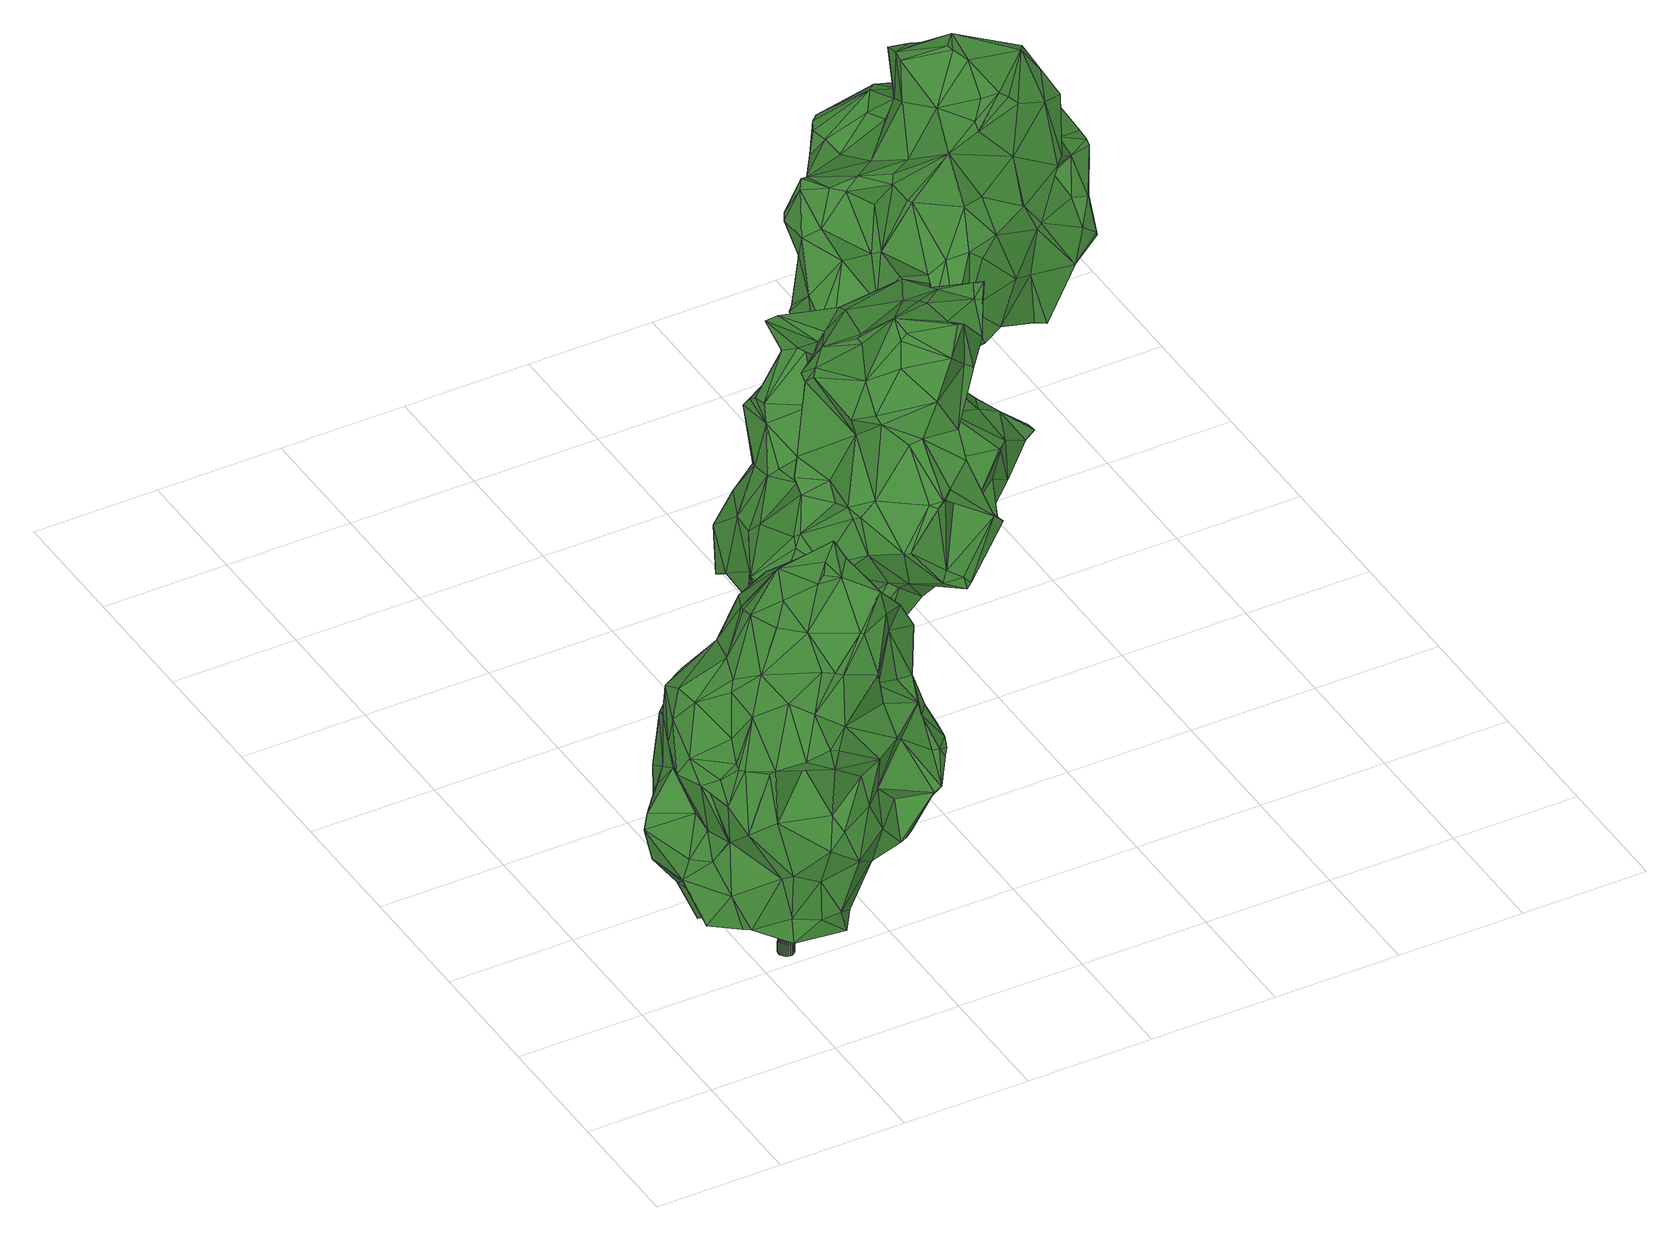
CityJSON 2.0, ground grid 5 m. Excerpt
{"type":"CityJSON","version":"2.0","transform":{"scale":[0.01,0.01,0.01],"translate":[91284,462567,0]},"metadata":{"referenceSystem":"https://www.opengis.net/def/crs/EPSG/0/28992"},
"CityObjects":{
"tree1":{"type":"SolitaryVegetationObject","attributes":{"gtid":28,"crown_width_m":10.67,"crown_median_z":9.25,"trunk_H_m":8.61,"trunk_DBH_m":0.61,"trunk_radius_m":0.305,"trunk_base_height_m":0.64,"original_gtid":"28"},"geometry":[{"type":"Solid","lod":"3","boundaries":[[[[0,1,2]],[[3,4,5]],[[6,7,8]],[[9,10,0]],[[11,10,9]],[[12,13,14]],[[15,16,17]],[[18,19,20]],[[21,22,23]],[[24,25,26]],[[27,28,29]],[[16,30,31]],[[32,33,34]],[[35,36,37]],[[14,13,38]],[[39,38,13]],[[40,41,42]],[[43,44,45]],[[46,47,48]],[[46,49,47]],[[50,51,52]],[[53,49,46]],[[54,55,56]],[[19,57,12]],[[58,59,60]],[[58,39,59]],[[61,62,63]],[[18,57,19]],[[59,57,18]],[[39,57,59]],[[64,65,66]],[[67,68,69]],[[70,71,72]],[[73,74,70]],[[1,75,24]],[[76,77,78]],[[79,80,44]],[[18,81,59]],[[82,81,18]],[[36,83,84]],[[85,86,87]],[[11,88,10]],[[48,89,90]],[[91,92,93]],[[94,91,93]],[[95,15,96]],[[97,96,22]],[[18,20,82]],[[98,82,20]],[[99,100,101]],[[33,102,34]],[[103,104,5]],[[105,10,88]],[[106,107,108]],[[6,109,100]],[[79,70,110]],[[111,29,28]],[[103,112,113]],[[103,113,98]],[[14,114,115]],[[81,116,59]],[[59,116,24]],[[25,24,117]],[[118,119,47]],[[95,120,121]],[[118,122,123]],[[60,124,58]],[[104,125,126]],[[3,104,126]],[[91,63,92]],[[91,127,63]],[[128,129,130]],[[131,132,37]],[[133,134,135]],[[135,134,31]],[[136,137,67]],[[138,67,137]],[[139,140,141]],[[50,142,143]],[[52,142,50]],[[68,111,144]],[[145,146,147]],[[145,147,136]],[[7,42,8]],[[79,110,148]],[[110,147,146]],[[19,125,20]],[[149,23,93]],[[150,86,151]],[[136,67,87]],[[152,117,144]],[[62,21,92]],[[62,92,63]],[[148,110,146]],[[148,146,127]],[[128,41,40]],[[78,153,154]],[[134,155,153]],[[93,78,94]],[[127,80,148]],[[156,155,133]],[[157,158,159]],[[79,148,80]],[[29,111,68]],[[160,161,162]],[[163,164,161]],[[126,90,3]],[[108,165,35]],[[137,136,147]],[[166,99,71]],[[167,168,4]],[[3,5,104]],[[151,88,55]],[[169,131,170]],[[131,74,171]],[[172,60,59]],[[173,174,175]],[[124,176,177]],[[178,177,176]],[[52,179,142]],[[144,180,68]],[[117,180,144]],[[178,181,177]],[[11,182,120]],[[78,17,153]],[[58,38,39]],[[58,181,38]],[[14,38,114]],[[58,177,181]],[[164,48,47]],[[183,184,185]],[[183,186,184]],[[15,185,16]],[[44,70,79]],[[44,187,70]],[[188,115,189]],[[188,189,190]],[[159,158,191]],[[78,154,76]],[[149,192,21]],[[73,70,72]],[[162,123,193]],[[77,76,194]],[[3,195,4]],[[196,70,74]],[[194,155,197]],[[194,153,155]],[[146,145,127]],[[194,198,153]],[[15,95,185]],[[81,2,1]],[[1,199,75]],[[172,124,200]],[[201,128,130]],[[202,128,201]],[[157,51,203]],[[158,157,203]],[[93,23,204]],[[90,89,195]],[[90,195,3]],[[78,77,94]],[[16,134,153]],[[205,201,206]],[[175,45,207]],[[175,207,208]],[[207,209,77]],[[92,192,149]],[[167,164,143]],[[143,164,163]],[[68,180,85]],[[15,22,96]],[[101,108,71]],[[210,211,122]],[[72,71,106]],[[35,165,83]],[[170,212,27]],[[122,211,213]],[[151,55,54]],[[117,24,75]],[[82,2,81]],[[82,214,2]],[[9,2,215]],[[15,23,22]],[[107,71,108]],[[114,38,178]],[[178,38,181]],[[117,216,180]],[[136,87,61]],[[12,217,126]],[[22,62,56]],[[22,21,62]],[[166,7,99]],[[133,218,156]],[[162,193,160]],[[92,149,93]],[[197,207,77]],[[190,37,36]],[[36,84,190]],[[116,1,24]],[[9,182,11]],[[31,134,16]],[[124,32,176]],[[36,35,83]],[[102,33,212]],[[94,77,209]],[[87,69,85]],[[67,69,87]],[[40,219,174]],[[166,71,70]],[[98,104,103]],[[220,221,222]],[[121,185,95]],[[117,75,216]],[[100,99,7]],[[218,223,156]],[[203,65,64]],[[203,50,65]],[[22,56,97]],[[165,101,139]],[[108,101,165]],[[180,224,222]],[[120,183,121]],[[184,225,191]],[[68,67,226]],[[68,226,29]],[[173,175,208]],[[227,228,103]],[[12,126,19]],[[98,20,125]],[[98,125,104]],[[229,230,231]],[[4,168,232]],[[109,205,206]],[[115,233,14]],[[210,233,234]],[[188,229,233]],[[188,233,115]],[[141,83,139]],[[74,169,196]],[[126,125,19]],[[133,155,134]],[[127,145,63]],[[231,141,140]],[[109,193,101]],[[160,193,109]],[[91,94,209]],[[207,91,209]],[[180,216,224]],[[27,29,170]],[[31,30,184]],[[161,164,119]],[[46,235,53]],[[89,167,4]],[[89,4,195]],[[164,167,48]],[[89,48,167]],[[40,129,128]],[[40,208,129]],[[0,2,9]],[[62,61,236]],[[5,4,237]],[[64,66,218]],[[45,175,238]],[[203,64,158]],[[179,159,239]],[[232,179,239]],[[197,77,194]],[[126,217,235]],[[240,241,242]],[[71,99,101]],[[106,71,107]],[[66,130,243]],[[129,243,130]],[[225,244,191]],[[66,201,130]],[[25,117,245]],[[246,97,55]],[[172,200,60]],[[126,235,90]],[[5,237,227]],[[227,103,5]],[[227,237,232]],[[103,247,112]],[[228,247,103]],[[238,175,248]],[[29,226,138]],[[67,138,226]],[[183,182,186]],[[208,207,129]],[[84,83,141]],[[186,182,249]],[[250,114,178]],[[250,178,176]],[[152,245,117]],[[56,55,97]],[[124,177,58]],[[27,212,28]],[[102,242,250]],[[245,32,124]],[[232,237,4]],[[66,65,201]],[[191,239,159]],[[239,191,232]],[[191,244,232]],[[154,198,76]],[[87,236,61]],[[86,236,87]],[[56,62,236]],[[236,54,56]],[[12,14,251]],[[212,252,253]],[[116,81,1]],[[21,23,149]],[[114,250,242]],[[114,242,115]],[[234,229,213]],[[231,213,229]],[[105,151,220]],[[102,250,34]],[[176,34,250]],[[213,140,193]],[[139,83,165]],[[32,34,176]],[[245,124,172]],[[245,152,254]],[[253,190,240]],[[21,192,92]],[[171,74,73]],[[68,85,69]],[[215,113,112]],[[135,158,64]],[[158,135,191]],[[133,135,218]],[[64,218,135]],[[156,197,155]],[[51,157,52]],[[191,135,184]],[[31,184,135]],[[61,63,145]],[[61,145,136]],[[137,147,196]],[[110,196,147]],[[159,52,157]],[[159,179,52]],[[110,70,196]],[[153,198,154]],[[198,194,76]],[[193,140,139]],[[252,212,170]],[[185,121,183]],[[182,215,249]],[[37,132,35]],[[252,170,131]],[[150,236,86]],[[150,54,236]],[[245,254,32]],[[101,100,109]],[[131,37,252]],[[32,254,33]],[[112,225,186]],[[184,186,225]],[[57,13,12]],[[39,13,57]],[[171,73,132]],[[131,169,74]],[[190,252,37]],[[169,255,256]],[[170,255,169]],[[29,255,170]],[[138,255,29]],[[256,255,138]],[[231,140,213]],[[238,43,45]],[[246,96,97]],[[96,246,95]],[[153,17,16]],[[254,257,33]],[[53,235,122]],[[210,122,235]],[[143,142,167]],[[203,51,50]],[[244,247,228]],[[70,187,166]],[[88,120,246]],[[95,246,120]],[[11,120,88]],[[0,199,1]],[[88,151,105]],[[258,240,242]],[[210,217,251]],[[93,17,78]],[[93,204,17]],[[225,247,244]],[[128,205,8]],[[166,174,219]],[[43,174,166]],[[248,174,43]],[[139,101,193]],[[138,137,256]],[[169,256,196]],[[137,196,256]],[[44,43,187]],[[187,43,166]],[[202,201,205]],[[202,205,128]],[[161,160,206]],[[216,75,199]],[[246,55,88]],[[248,43,238]],[[40,174,208]],[[173,208,174]],[[150,151,54]],[[175,174,248]],[[233,229,234]],[[100,7,6]],[[131,171,132]],[[166,219,7]],[[240,190,241]],[[258,102,253]],[[212,253,102]],[[252,190,253]],[[182,9,215]],[[44,259,91]],[[80,259,44]],[[66,243,218]],[[215,112,249]],[[120,182,183]],[[243,129,223]],[[243,223,218]],[[258,242,102]],[[156,223,197]],[[197,223,207]],[[129,207,223]],[[193,123,122]],[[193,122,213]],[[210,235,217]],[[186,249,112]],[[127,91,259]],[[127,259,80]],[[6,205,109]],[[124,60,200]],[[141,230,84]],[[141,231,230]],[[188,84,230]],[[188,190,84]],[[188,230,229]],[[228,227,232]],[[232,244,228]],[[118,53,122]],[[214,113,215]],[[2,214,215]],[[82,113,214]],[[98,113,82]],[[0,10,199]],[[105,224,199]],[[105,199,10]],[[199,224,216]],[[207,45,91]],[[44,91,45]],[[112,247,225]],[[46,48,235]],[[90,235,48]],[[47,119,164]],[[162,161,119]],[[162,119,123]],[[123,119,118]],[[144,257,152]],[[111,257,144]],[[53,118,49]],[[118,47,49]],[[8,41,128]],[[142,168,167]],[[142,179,168]],[[232,168,179]],[[151,86,220]],[[201,260,261]],[[65,260,201]],[[143,260,50]],[[143,261,260]],[[234,213,211]],[[210,234,211]],[[8,205,6]],[[33,257,212]],[[59,26,172]],[[59,24,26]],[[204,23,17]],[[17,23,15]],[[251,217,12]],[[210,251,233]],[[14,233,251]],[[65,50,260]],[[253,240,258]],[[242,189,115]],[[241,190,189]],[[241,189,242]],[[109,206,160]],[[212,257,28]],[[152,257,254]],[[28,257,111]],[[163,261,143]],[[161,206,163]],[[8,42,41]],[[35,132,108]],[[106,108,132]],[[106,132,72]],[[73,72,132]],[[219,42,7]],[[40,42,219]],[[184,30,185]],[[185,30,16]],[[172,26,245]],[[245,26,25]],[[206,261,163]],[[206,201,261]],[[180,221,85]],[[105,222,224]],[[105,220,222]],[[222,221,180]],[[220,86,221]],[[85,221,86]],[[262,263,264]],[[262,264,265]],[[265,264,266]],[[265,266,267]],[[264,263,268]],[[264,268,266]],[[266,268,269]],[[266,269,267]],[[268,263,270]],[[268,270,269]],[[269,270,271]],[[269,271,267]],[[270,263,272]],[[270,272,271]],[[271,272,273]],[[271,273,267]],[[272,263,274]],[[272,274,273]],[[273,274,275]],[[273,275,267]],[[274,263,276]],[[274,276,275]],[[275,276,277]],[[275,277,267]],[[276,263,278]],[[276,278,277]],[[277,278,279]],[[277,279,267]],[[278,263,280]],[[278,280,279]],[[279,280,281]],[[279,281,267]],[[280,263,282]],[[280,282,281]],[[281,282,283]],[[281,283,267]],[[282,263,284]],[[282,284,283]],[[283,284,285]],[[283,285,267]],[[284,263,286]],[[284,286,285]],[[285,286,287]],[[285,287,267]],[[286,263,288]],[[286,288,287]],[[287,288,289]],[[287,289,267]],[[288,263,290]],[[288,290,289]],[[289,290,291]],[[289,291,267]],[[290,263,292]],[[290,292,291]],[[291,292,293]],[[291,293,267]],[[292,263,294]],[[292,294,293]],[[293,294,295]],[[293,295,267]],[[294,263,296]],[[294,296,295]],[[295,296,297]],[[295,297,267]],[[296,263,298]],[[296,298,297]],[[297,298,299]],[[297,299,267]],[[298,263,300]],[[298,300,299]],[[299,300,301]],[[299,301,267]],[[300,263,302]],[[300,302,301]],[[301,302,303]],[[301,303,267]],[[302,263,304]],[[302,304,303]],[[303,304,305]],[[303,305,267]],[[304,263,306]],[[304,306,305]],[[305,306,307]],[[305,307,267]],[[306,263,308]],[[306,308,307]],[[307,308,309]],[[307,309,267]],[[308,263,310]],[[308,310,309]],[[309,310,311]],[[309,311,267]],[[310,263,262]],[[310,262,311]],[[311,262,265]],[[311,265,267]]]]}]},
"tree2":{"type":"SolitaryVegetationObject","attributes":{"gtid":29,"crown_width_m":11.21,"crown_median_z":11.05,"trunk_H_m":10.11,"trunk_DBH_m":0.721,"trunk_radius_m":0.361,"trunk_base_height_m":0.94,"original_gtid":"29"},"geometry":[{"type":"Solid","lod":"3","boundaries":[[[[312,313,314]],[[315,316,317]],[[318,319,320]],[[321,322,323]],[[321,323,324]],[[325,326,327]],[[328,329,330]],[[331,332,333]],[[334,335,336]],[[334,336,337]],[[338,339,340]],[[341,342,343]],[[344,345,346]],[[347,348,349]],[[350,346,351]],[[352,353,354]],[[355,356,357]],[[358,359,360]],[[330,361,328]],[[362,363,328]],[[362,364,363]],[[365,366,316]],[[355,367,368]],[[369,351,338]],[[343,342,370]],[[371,372,373]],[[374,375,364]],[[363,364,375]],[[376,377,378]],[[379,319,380]],[[381,382,383]],[[384,385,386]],[[387,386,385]],[[319,388,389]],[[390,391,358]],[[392,393,394]],[[392,394,395]],[[396,397,324]],[[335,398,399]],[[400,401,402]],[[403,354,404]],[[395,405,406]],[[395,406,407]],[[408,409,349]],[[410,404,354]],[[379,404,320]],[[411,320,410]],[[410,320,404]],[[412,413,366]],[[340,414,390]],[[406,415,416]],[[417,382,418]],[[394,405,395]],[[350,369,358]],[[350,351,369]],[[419,420,314]],[[421,422,400]],[[322,423,394]],[[424,372,371]],[[424,371,425]],[[401,426,427]],[[396,395,407]],[[337,336,357]],[[428,357,336]],[[390,414,391]],[[429,391,414]],[[430,431,427]],[[432,433,434]],[[435,436,329]],[[396,437,397]],[[438,324,397]],[[439,440,441]],[[407,416,442]],[[407,406,416]],[[443,370,444]],[[445,326,446]],[[447,373,372]],[[448,374,449]],[[450,451,335]],[[452,453,367]],[[454,455,456]],[[457,458,423]],[[457,423,322]],[[342,459,370]],[[341,460,342]],[[461,462,457]],[[461,457,463]],[[464,465,466]],[[467,468,469]],[[459,452,370]],[[470,471,472]],[[473,474,475]],[[476,429,437]],[[429,477,437]],[[476,437,396]],[[431,402,401]],[[478,479,419]],[[438,477,480]],[[348,480,477]],[[481,454,456]],[[322,394,323]],[[477,438,397]],[[477,397,437]],[[312,482,383]],[[438,480,324]],[[483,346,345]],[[484,324,485]],[[486,487,488]],[[386,489,490]],[[314,313,478]],[[491,355,441]],[[355,428,441]],[[492,493,350]],[[418,427,494]],[[495,496,497]],[[321,484,498]],[[321,498,495]],[[352,354,403]],[[499,331,481]],[[415,500,416]],[[319,501,380]],[[320,319,379]],[[417,502,382]],[[503,504,465]],[[417,362,502]],[[347,482,420]],[[468,505,506]],[[427,426,449]],[[507,361,330]],[[329,375,435]],[[402,344,493]],[[325,508,509]],[[510,343,511]],[[400,493,512]],[[402,493,400]],[[328,361,362]],[[362,507,502]],[[507,362,361]],[[377,316,366]],[[374,417,494]],[[364,417,374]],[[362,417,364]],[[435,375,513]],[[463,486,514]],[[509,515,461]],[[388,319,318]],[[433,389,388]],[[419,314,478]],[[359,500,516]],[[424,473,372]],[[372,473,517]],[[356,518,368]],[[411,410,353]],[[354,353,410]],[[519,464,466]],[[401,427,431]],[[484,321,324]],[[322,321,495]],[[327,326,445]],[[324,520,485]],[[363,375,328]],[[329,328,375]],[[337,521,513]],[[522,399,523]],[[404,524,403]],[[481,525,526]],[[386,490,469]],[[527,451,450]],[[314,482,312]],[[386,469,506]],[[386,505,384]],[[528,520,347]],[[519,445,529]],[[530,531,511]],[[320,411,318]],[[380,501,389]],[[342,460,459]],[[532,459,460]],[[388,318,411]],[[468,384,505]],[[533,467,534]],[[383,502,535]],[[510,372,536]],[[517,536,372]],[[459,532,452]],[[352,452,532]],[[360,537,492]],[[425,492,537]],[[461,486,509]],[[497,457,495]],[[457,497,463]],[[322,495,457]],[[346,493,344]],[[386,506,505]],[[528,420,419]],[[467,469,538]],[[492,350,360]],[[504,508,327]],[[539,536,517]],[[341,536,539]],[[425,489,492]],[[491,367,355]],[[407,442,396]],[[315,517,475]],[[479,528,419]],[[460,341,540]],[[359,537,360]],[[541,498,479]],[[513,521,435]],[[436,542,543]],[[384,468,467]],[[416,500,359]],[[544,366,413]],[[545,339,483]],[[546,315,547]],[[481,465,464]],[[389,501,319]],[[343,548,511]],[[530,511,548]],[[509,508,515]],[[387,385,493]],[[504,466,465]],[[313,479,478]],[[532,549,352]],[[353,352,549]],[[352,453,452]],[[550,551,448]],[[552,440,439]],[[552,439,553]],[[314,420,482]],[[528,347,420]],[[554,404,379]],[[462,481,331]],[[462,331,458]],[[458,457,462]],[[383,535,555]],[[450,335,334]],[[471,399,398]],[[471,398,472]],[[540,377,456]],[[476,391,429]],[[408,349,348]],[[417,418,494]],[[520,528,485]],[[482,347,381]],[[482,381,383]],[[381,347,349]],[[544,332,556]],[[331,556,332]],[[544,413,332]],[[413,557,332]],[[535,558,555]],[[476,396,442]],[[350,358,360]],[[396,392,395]],[[324,392,396]],[[510,511,559]],[[434,560,330]],[[561,560,434]],[[327,508,325]],[[416,359,358]],[[399,471,523]],[[406,546,415]],[[546,547,415]],[[556,378,377]],[[329,434,330]],[[557,423,458]],[[557,458,333]],[[335,428,336]],[[335,399,428]],[[519,466,445]],[[418,382,562]],[[543,563,436]],[[554,379,368]],[[356,368,379]],[[403,524,352]],[[491,444,367]],[[494,427,449]],[[529,564,565]],[[544,556,366]],[[542,563,543]],[[512,566,400]],[[436,435,542]],[[562,430,427]],[[562,427,418]],[[549,567,568]],[[512,550,566]],[[564,529,568]],[[565,519,529]],[[353,549,411]],[[569,445,446]],[[540,539,377]],[[540,341,539]],[[541,558,496]],[[327,466,504]],[[445,466,327]],[[433,561,434]],[[561,569,446]],[[512,385,384]],[[493,385,512]],[[408,348,477]],[[484,485,498]],[[394,413,405]],[[412,405,413]],[[409,408,429]],[[477,429,408]],[[456,376,499]],[[499,376,378]],[[400,426,401]],[[570,551,550]],[[425,474,424]],[[537,474,425]],[[359,474,537]],[[493,346,350]],[[495,541,496]],[[378,331,499]],[[405,412,406]],[[546,406,412]],[[409,414,430]],[[429,414,409]],[[380,356,379]],[[380,389,356]],[[323,394,393]],[[390,358,369]],[[545,431,339]],[[483,339,338]],[[416,391,442]],[[358,391,416]],[[442,391,476]],[[340,369,338]],[[390,369,340]],[[550,398,570]],[[371,469,490]],[[506,469,468]],[[409,430,562]],[[415,547,500]],[[464,525,481]],[[338,351,483]],[[346,483,351]],[[463,514,461]],[[571,522,572]],[[534,467,531]],[[456,499,481]],[[573,334,513]],[[317,316,377]],[[545,483,431]],[[486,463,487]],[[463,574,487]],[[435,521,542]],[[541,495,498]],[[373,531,538]],[[377,539,317]],[[373,447,531]],[[447,511,531]],[[375,374,573]],[[375,573,513]],[[550,472,398]],[[324,393,392]],[[323,393,324]],[[512,472,550]],[[448,573,374]],[[381,562,382]],[[456,377,376]],[[463,497,496]],[[449,426,448]],[[313,555,558]],[[541,313,558]],[[424,474,473]],[[433,563,337]],[[432,434,563]],[[432,563,433]],[[535,574,558]],[[535,507,574]],[[326,488,446]],[[325,488,326]],[[486,488,325]],[[329,563,434]],[[436,563,329]],[[573,448,551]],[[538,469,371]],[[538,371,373]],[[384,472,512]],[[470,472,384]],[[541,479,313]],[[498,528,479]],[[460,455,532]],[[454,532,455]],[[549,532,454]],[[540,456,455]],[[540,455,460]],[[510,559,372]],[[570,575,335]],[[398,335,575]],[[398,575,570]],[[500,547,475]],[[315,475,547]],[[333,332,557]],[[422,426,400]],[[443,552,548]],[[337,513,334]],[[366,556,377]],[[507,560,488]],[[330,560,507]],[[315,546,316]],[[365,316,546]],[[462,576,481]],[[510,536,341]],[[458,331,333]],[[341,343,510]],[[548,343,443]],[[370,443,343]],[[367,444,452]],[[370,452,444]],[[461,514,486]],[[498,485,528]],[[542,521,563]],[[337,563,521]],[[571,534,553]],[[553,439,571]],[[383,382,502]],[[491,440,444]],[[440,443,444]],[[411,568,388]],[[568,411,549]],[[388,529,569]],[[490,489,425]],[[425,371,490]],[[552,553,577]],[[440,552,443]],[[530,548,577]],[[552,577,548]],[[384,467,470]],[[578,381,579]],[[340,580,414]],[[431,345,402]],[[344,402,345]],[[454,567,549]],[[492,489,387]],[[492,387,493]],[[500,475,516]],[[431,430,580]],[[430,414,580]],[[355,357,428]],[[431,483,345]],[[555,581,383]],[[461,576,462]],[[550,448,421]],[[562,381,578]],[[562,578,409]],[[412,366,365]],[[412,365,546]],[[422,448,426]],[[518,355,368]],[[551,570,582]],[[551,582,573]],[[568,567,564]],[[539,315,317]],[[517,315,539]],[[335,451,570]],[[348,347,520]],[[580,340,339]],[[580,339,431]],[[573,582,334]],[[488,560,446]],[[561,446,560]],[[518,356,355]],[[475,517,473]],[[399,441,428]],[[522,441,399]],[[491,441,440]],[[352,524,453]],[[583,489,386]],[[471,470,533]],[[388,584,433]],[[527,450,334]],[[533,470,467]],[[553,530,577]],[[337,357,433]],[[561,584,569]],[[388,569,584]],[[433,584,561]],[[538,531,467]],[[534,531,530]],[[534,530,553]],[[445,569,529]],[[568,529,388]],[[325,509,486]],[[535,502,507]],[[496,558,463]],[[574,463,558]],[[526,585,481]],[[481,585,454]],[[527,334,451]],[[421,400,566]],[[421,566,550]],[[526,567,585]],[[454,585,567]],[[515,576,461]],[[570,451,334]],[[570,334,582]],[[488,586,507]],[[488,487,586]],[[574,586,487]],[[507,586,574]],[[520,480,348]],[[324,480,520]],[[583,386,387]],[[583,387,489]],[[378,556,331]],[[555,313,581]],[[383,581,312]],[[313,312,581]],[[433,356,389]],[[578,579,409]],[[409,579,349]],[[381,349,579]],[[423,557,413]],[[423,413,394]],[[523,572,522]],[[523,471,572]],[[533,534,572]],[[533,572,471]],[[571,572,534]],[[357,356,433]],[[564,525,565]],[[565,525,519]],[[519,525,464]],[[567,526,525]],[[567,525,564]],[[515,503,576]],[[465,481,576]],[[465,576,503]],[[439,441,571]],[[571,441,522]],[[554,524,404]],[[367,453,368]],[[524,368,453]],[[554,368,524]],[[494,449,374]],[[422,421,448]],[[474,359,516]],[[474,516,475]],[[447,372,559]],[[447,559,511]],[[503,515,508]],[[503,508,504]],[[587,588,589]],[[587,589,590]],[[590,589,591]],[[590,591,592]],[[589,588,593]],[[589,593,591]],[[591,593,594]],[[591,594,592]],[[593,588,595]],[[593,595,594]],[[594,595,596]],[[594,596,592]],[[595,588,597]],[[595,597,596]],[[596,597,598]],[[596,598,592]],[[597,588,599]],[[597,599,598]],[[598,599,600]],[[598,600,592]],[[599,588,601]],[[599,601,600]],[[600,601,602]],[[600,602,592]],[[601,588,603]],[[601,603,602]],[[602,603,604]],[[602,604,592]],[[603,588,605]],[[603,605,604]],[[604,605,606]],[[604,606,592]],[[605,588,607]],[[605,607,606]],[[606,607,608]],[[606,608,592]],[[607,588,609]],[[607,609,608]],[[608,609,610]],[[608,610,592]],[[609,588,611]],[[609,611,610]],[[610,611,612]],[[610,612,592]],[[611,588,613]],[[611,613,612]],[[612,613,614]],[[612,614,592]],[[613,588,615]],[[613,615,614]],[[614,615,616]],[[614,616,592]],[[615,588,617]],[[615,617,616]],[[616,617,618]],[[616,618,592]],[[617,588,619]],[[617,619,618]],[[618,619,620]],[[618,620,592]],[[619,588,621]],[[619,621,620]],[[620,621,622]],[[620,622,592]],[[621,588,623]],[[621,623,622]],[[622,623,624]],[[622,624,592]],[[623,588,625]],[[623,625,624]],[[624,625,626]],[[624,626,592]],[[625,588,627]],[[625,627,626]],[[626,627,628]],[[626,628,592]],[[627,588,629]],[[627,629,628]],[[628,629,630]],[[628,630,592]],[[629,588,631]],[[629,631,630]],[[630,631,632]],[[630,632,592]],[[631,588,633]],[[631,633,632]],[[632,633,634]],[[632,634,592]],[[633,588,635]],[[633,635,634]],[[634,635,636]],[[634,636,592]],[[635,588,587]],[[635,587,636]],[[636,587,590]],[[636,590,592]]]]}]},
"tree3":{"type":"SolitaryVegetationObject","attributes":{"gtid":36,"crown_width_m":11.03,"crown_median_z":9.94,"trunk_H_m":8.98,"trunk_DBH_m":0.652,"trunk_radius_m":0.326,"trunk_base_height_m":0.96,"original_gtid":"36"},"geometry":[{"type":"Solid","lod":"3","boundaries":[[[[637,638,639]],[[640,641,642]],[[643,644,645]],[[646,647,648]],[[649,650,651]],[[652,653,654]],[[655,656,657]],[[655,658,656]],[[659,660,640]],[[661,662,663]],[[639,664,665]],[[666,664,639]],[[659,653,660]],[[667,668,669]],[[670,671,672]],[[673,674,675]],[[676,677,678]],[[646,648,679]],[[680,681,682]],[[683,684,685]],[[686,687,662]],[[688,689,690]],[[691,692,693]],[[694,695,696]],[[697,698,699]],[[700,698,697]],[[701,665,702]],[[687,703,704]],[[705,706,707]],[[708,709,710]],[[686,703,687]],[[710,668,708]],[[669,711,712]],[[713,700,714]],[[713,715,700]],[[701,716,717]],[[702,716,701]],[[718,719,679]],[[679,648,720]],[[721,707,722]],[[723,724,725]],[[655,668,726]],[[727,728,729]],[[727,694,728]],[[665,664,702]],[[722,730,706]],[[675,674,731]],[[669,668,710]],[[646,732,733]],[[734,661,735]],[[661,663,735]],[[640,736,641]],[[737,736,738]],[[739,736,737]],[[641,736,739]],[[715,713,670]],[[740,668,655]],[[741,673,675]],[[689,742,743]],[[744,674,716]],[[745,694,727]],[[661,686,662]],[[691,693,658]],[[746,650,721]],[[716,674,747]],[[748,706,749]],[[722,706,748]],[[750,751,752]],[[753,751,750]],[[754,653,652]],[[755,727,729]],[[756,757,758]],[[659,654,653]],[[659,759,654]],[[688,760,761]],[[738,762,763]],[[718,764,719]],[[653,754,660]],[[755,765,766]],[[767,768,769]],[[770,768,767]],[[694,745,771]],[[694,771,695]],[[772,652,654]],[[760,772,654]],[[708,773,774]],[[775,776,777]],[[732,778,644]],[[764,694,696]],[[757,779,780]],[[781,681,782]],[[689,743,783]],[[750,752,664]],[[784,649,785]],[[755,729,786]],[[787,682,781]],[[676,678,681]],[[676,662,687]],[[637,713,714]],[[759,683,760]],[[788,789,783]],[[702,664,752]],[[749,706,705]],[[732,790,733]],[[732,644,790]],[[654,759,760]],[[791,792,681]],[[791,681,678]],[[663,662,676]],[[793,788,794]],[[756,779,757]],[[679,719,795]],[[676,735,663]],[[673,763,796]],[[673,797,763]],[[738,797,737]],[[798,737,797]],[[691,799,795]],[[800,677,801]],[[678,677,800]],[[687,704,801]],[[736,640,802]],[[741,731,803]],[[708,804,805]],[[741,675,731]],[[757,806,711]],[[725,807,805]],[[676,687,677]],[[801,677,687]],[[808,724,723]],[[809,785,725]],[[764,696,695]],[[710,711,669]],[[796,810,811]],[[651,789,812]],[[695,719,764]],[[680,813,735]],[[782,787,781]],[[761,814,815]],[[816,815,814]],[[767,769,817]],[[646,818,732]],[[656,771,745]],[[819,810,722]],[[797,753,798]],[[797,673,741]],[[713,671,670]],[[776,820,821]],[[822,823,782]],[[738,736,802]],[[640,660,824]],[[714,638,637]],[[817,638,714]],[[767,817,775]],[[655,657,740]],[[812,825,826]],[[691,726,827]],[[782,823,828]],[[829,830,816]],[[797,738,763]],[[796,831,810]],[[651,832,649]],[[745,755,656]],[[800,791,678]],[[787,782,778]],[[803,731,751]],[[679,795,646]],[[808,774,749]],[[714,700,817]],[[734,735,813]],[[779,756,800]],[[829,833,830]],[[766,834,755]],[[835,816,830]],[[686,661,646]],[[688,761,815]],[[836,837,689]],[[689,815,836]],[[838,681,792]],[[839,800,756]],[[840,639,638]],[[709,758,757]],[[715,698,700]],[[811,747,673]],[[841,656,755]],[[755,834,841]],[[725,805,723]],[[842,717,764]],[[833,829,699]],[[769,768,840]],[[840,768,750]],[[811,843,844]],[[740,657,841]],[[836,816,835]],[[816,836,815]],[[841,834,740]],[[725,785,807]],[[746,721,845]],[[720,842,846]],[[720,846,718]],[[720,718,679]],[[655,726,658]],[[691,795,692]],[[847,820,697]],[[764,846,842]],[[764,718,846]],[[661,734,646]],[[712,711,806]],[[697,820,848]],[[817,697,848]],[[733,647,646]],[[818,682,787]],[[849,698,643]],[[710,709,711]],[[701,717,842]],[[847,821,820]],[[805,758,708]],[[709,708,758]],[[713,637,671]],[[685,684,640]],[[790,647,733]],[[830,849,850]],[[830,833,849]],[[644,851,645]],[[788,793,852]],[[755,811,765]],[[783,772,690]],[[690,689,783]],[[727,755,745]],[[841,657,656]],[[680,676,681]],[[643,645,850]],[[716,729,728]],[[760,853,854]],[[642,641,776]],[[763,831,796]],[[721,810,831]],[[760,688,772]],[[690,772,688]],[[772,845,652]],[[845,721,652]],[[652,831,754]],[[721,831,652]],[[716,747,855]],[[716,855,729]],[[856,762,824]],[[856,824,660]],[[708,668,773]],[[857,858,859]],[[860,672,861]],[[797,741,753]],[[862,701,842]],[[825,789,852]],[[658,726,691]],[[793,858,863]],[[747,674,673]],[[788,783,743]],[[794,788,743]],[[830,864,835]],[[825,812,789]],[[766,819,834]],[[708,774,808]],[[646,734,818]],[[692,719,695]],[[722,810,721]],[[716,702,744]],[[697,699,814]],[[803,751,753]],[[685,640,642]],[[796,811,673]],[[859,865,866]],[[857,867,858]],[[867,863,858]],[[693,771,658]],[[695,771,692]],[[693,692,771]],[[658,771,656]],[[865,851,838]],[[838,851,828]],[[864,851,865]],[[858,793,868]],[[792,865,838]],[[840,666,639]],[[739,777,641]],[[776,641,777]],[[707,650,809]],[[721,650,707]],[[665,862,639]],[[637,639,862]],[[665,701,862]],[[860,861,720]],[[723,804,708]],[[862,842,861]],[[842,720,861]],[[818,787,778]],[[818,778,732]],[[791,800,867]],[[683,685,642]],[[853,683,642]],[[659,684,759]],[[640,684,659]],[[683,759,684]],[[862,671,637]],[[861,671,862]],[[803,753,741]],[[869,864,868]],[[870,868,864]],[[775,820,776]],[[707,706,730]],[[871,853,642]],[[854,853,871]],[[871,847,854]],[[812,832,651]],[[763,762,856]],[[754,856,660]],[[731,674,744]],[[672,647,790]],[[686,827,703]],[[686,872,827]],[[844,765,811]],[[808,749,724]],[[769,638,817]],[[840,638,769]],[[757,711,709]],[[831,763,856]],[[773,834,819]],[[773,668,740]],[[740,834,773]],[[773,819,774]],[[774,819,748]],[[871,642,821]],[[871,821,847]],[[642,776,821]],[[780,806,757]],[[702,751,744]],[[839,867,800]],[[813,818,734]],[[835,864,869]],[[681,781,682]],[[748,819,722]],[[688,815,689]],[[749,725,724]],[[705,725,749]],[[752,751,702]],[[744,751,731]],[[651,650,746]],[[766,765,819]],[[836,873,837]],[[726,667,827]],[[807,785,812]],[[703,827,667]],[[762,802,824]],[[738,802,762]],[[777,737,768]],[[777,768,770]],[[672,790,670]],[[756,758,874]],[[805,874,758]],[[667,726,668]],[[700,697,817]],[[817,848,820]],[[817,820,775]],[[844,819,765]],[[772,789,845]],[[651,845,789]],[[869,743,742]],[[863,825,852]],[[875,852,793]],[[863,852,875]],[[863,875,793]],[[717,876,764]],[[764,876,694]],[[810,843,811]],[[686,799,872]],[[774,748,749]],[[785,649,832]],[[845,651,746]],[[754,831,856]],[[742,873,835]],[[877,703,667]],[[689,873,742]],[[837,873,689]],[[704,703,806]],[[670,698,715]],[[790,698,670]],[[644,698,790]],[[643,698,644]],[[849,643,850]],[[699,698,849]],[[833,699,849]],[[737,798,750]],[[666,840,750]],[[811,786,747]],[[666,750,664]],[[828,823,838]],[[839,863,867]],[[878,863,839]],[[869,794,743]],[[863,826,825]],[[756,874,839]],[[824,802,640]],[[699,829,814]],[[816,814,829]],[[722,707,730]],[[853,760,683]],[[697,814,847]],[[847,814,854]],[[854,814,761]],[[854,761,760]],[[867,859,791]],[[680,735,676]],[[877,667,712]],[[669,712,667]],[[680,682,818]],[[858,865,859]],[[839,874,878]],[[712,806,877]],[[877,806,703]],[[870,864,865]],[[858,870,865]],[[860,647,672]],[[720,647,860]],[[852,789,788]],[[783,789,772]],[[878,826,863]],[[707,725,705]],[[810,844,843]],[[716,879,717]],[[728,879,716]],[[717,879,876]],[[694,876,879]],[[728,694,879]],[[859,866,791]],[[791,866,792]],[[792,866,865]],[[648,647,720]],[[861,672,671]],[[830,851,864]],[[830,850,851]],[[869,742,835]],[[645,851,850]],[[857,859,867]],[[836,835,873]],[[778,851,644]],[[828,851,782]],[[778,782,851]],[[822,838,823]],[[784,785,809]],[[808,723,708]],[[680,818,813]],[[692,795,719]],[[819,844,810]],[[723,805,804]],[[798,753,750]],[[786,729,855]],[[786,855,747]],[[793,794,868]],[[858,868,870]],[[869,868,794]],[[646,795,799]],[[646,799,686]],[[739,737,777]],[[770,767,777]],[[775,777,767]],[[801,880,800]],[[801,704,880]],[[800,880,779]],[[780,779,880]],[[806,780,880]],[[806,880,704]],[[874,805,826]],[[874,826,878]],[[707,809,725]],[[649,784,650]],[[809,650,784]],[[807,826,805]],[[812,826,807]],[[822,782,681]],[[755,786,811]],[[822,681,838]],[[827,799,691]],[[872,799,827]],[[750,768,737]],[[812,785,832]],[[881,882,883]],[[881,883,884]],[[884,883,885]],[[884,885,886]],[[883,882,887]],[[883,887,885]],[[885,887,888]],[[885,888,886]],[[887,882,889]],[[887,889,888]],[[888,889,890]],[[888,890,886]],[[889,882,891]],[[889,891,890]],[[890,891,892]],[[890,892,886]],[[891,882,893]],[[891,893,892]],[[892,893,894]],[[892,894,886]],[[893,882,895]],[[893,895,894]],[[894,895,896]],[[894,896,886]],[[895,882,897]],[[895,897,896]],[[896,897,898]],[[896,898,886]],[[897,882,899]],[[897,899,898]],[[898,899,900]],[[898,900,886]],[[899,882,901]],[[899,901,900]],[[900,901,902]],[[900,902,886]],[[901,882,903]],[[901,903,902]],[[902,903,904]],[[902,904,886]],[[903,882,905]],[[903,905,904]],[[904,905,906]],[[904,906,886]],[[905,882,907]],[[905,907,906]],[[906,907,908]],[[906,908,886]],[[907,882,909]],[[907,909,908]],[[908,909,910]],[[908,910,886]],[[909,882,911]],[[909,911,910]],[[910,911,912]],[[910,912,886]],[[911,882,913]],[[911,913,912]],[[912,913,914]],[[912,914,886]],[[913,882,915]],[[913,915,914]],[[914,915,916]],[[914,916,886]],[[915,882,917]],[[915,917,916]],[[916,917,918]],[[916,918,886]],[[917,882,919]],[[917,919,918]],[[918,919,920]],[[918,920,886]],[[919,882,921]],[[919,921,920]],[[920,921,922]],[[920,922,886]],[[921,882,923]],[[921,923,922]],[[922,923,924]],[[922,924,886]],[[923,882,925]],[[923,925,924]],[[924,925,926]],[[924,926,886]],[[925,882,927]],[[925,927,926]],[[926,927,928]],[[926,928,886]],[[927,882,929]],[[927,929,928]],[[928,929,930]],[[928,930,886]],[[929,882,881]],[[929,881,930]],[[930,881,884]],[[930,884,886]]]]}]}
},
"vertices":[
[271,717,1267],[428,652,1386],[481,820,1334],[880,1037,1041],[809,980,929],[772,992,1002],[935,546,896],[808,459,972],[838,681,942],[274,821,1210],[238,701,1152],[223,707,1054],[922,790,1351],[854,710,1530],[1035,670,1393],[123,646,612],[236,837,544],[196,597,517],[788,857,1537],[812,933,1450],[756,951,1448],[142,286,547],[135,445,649],[147,465,619],[517,638,1553],[550,507,1569],[625,596,1605],[565,83,1300],[533,89,1311],[550,86,1222],[284,927,675],[292,919,553],[785,322,1583],[670,241,1493],[795,316,1578],[1028,172,913],[1049,282,994],[933,298,1075],[962,609,1538],[866,777,1606],[640,520,800],[663,666,965],[658,480,914],[648,239,752],[634,262,501],[508,295,620],[1166,848,915],[1105,780,777],[1151,871,911],[1167,831,914],[744,994,648],[715,1038,553],[718,1043,557],[1158,791,925],[253,325,852],[253,477,802],[207,358,760],[851,805,1591],[848,631,1763],[676,723,1643],[790,587,1720],[371,153,759],[218,239,681],[270,190,545],[628,1011,573],[712,874,690],[689,840,696],[354,151,1013],[368,191,1212],[357,216,1186],[732,148,709],[862,256,802],[874,147,760],[835,121,770],[749,100,875],[401,558,1363],[359,640,303],[414,524,360],[249,543,370],[649,159,517],[622,218,495],[549,762,1493],[631,927,1408],[1081,280,987],[1050,354,1098],[306,300,1163],[239,302,1028],[254,180,977],[173,558,1026],[940,1003,938],[986,997,1043],[410,386,522],[249,218,538],[236,362,522],[400,455,408],[135,704,772],[97,656,743],[159,441,732],[643,1017,1235],[874,447,964],[943,537,892],[1003,430,925],[813,247,1440],[630,960,1106],[805,1023,1093],[211,532,1100],[904,168,765],[956,238,767],[980,250,778],[998,549,743],[559,59,605],[455,124,1264],[443,1013,1001],[534,907,1189],[1026,467,1521],[1083,473,1408],[529,708,1523],[460,459,1427],[1120,705,776],[1135,739,664],[260,737,905],[231,794,811],[1096,646,982],[1138,615,766],[794,476,1723],[788,952,1203],[881,871,1208],[404,123,481],[670,710,753],[622,586,656],[670,712,748],[787,201,973],[997,171,899],[379,818,603],[296,831,557],[412,941,600],[397,112,787],[493,18,924],[553,114,1000],[1124,306,960],[1108,445,959],[1137,346,978],[744,1034,654],[969,924,709],[495,323,1375],[407,141,576],[498,90,573],[486,77,754],[594,80,497],[177,326,529],[228,425,1031],[208,448,1035],[595,265,1517],[307,641,413],[303,616,364],[376,628,473],[454,763,656],[714,1042,552],[626,1029,567],[584,1098,646],[1042,561,734],[1132,739,660],[1109,605,746],[1015,870,695],[1052,911,685],[1101,275,950],[767,270,797],[951,942,770],[785,904,749],[697,105,994],[752,125,1166],[862,217,889],[736,543,1672],[489,554,713],[609,489,824],[428,378,660],[886,360,1704],[861,564,1727],[964,533,1574],[731,1078,675],[400,413,1292],[927,570,1561],[308,901,1016],[274,840,838],[315,985,733],[219,802,774],[328,959,971],[687,184,743],[1046,416,1237],[1044,414,1240],[996,282,1223],[531,1078,684],[173,281,539],[1076,471,925],[385,619,350],[911,1010,954],[612,21,834],[393,596,481],[359,642,307],[293,637,1249],[760,546,1698],[873,777,750],[805,795,785],[684,1010,570],[213,557,568],[920,651,849],[980,629,758],[451,484,548],[632,546,646],[404,457,409],[1037,695,1122],[1099,621,1024],[646,186,1312],[1109,456,975],[485,820,1332],[381,889,1202],[383,537,1327],[1004,790,1129],[544,842,684],[652,418,927],[254,388,1086],[296,328,1154],[306,364,1154],[510,685,689],[341,461,1187],[401,964,813],[522,262,1125],[663,891,933],[485,969,970],[1082,484,1110],[1089,404,1100],[1136,398,1002],[642,946,763],[1035,562,1217],[1093,589,1044],[1029,819,1084],[249,305,866],[773,967,943],[484,270,713],[631,1056,703],[872,385,1286],[984,416,1240],[951,417,1470],[631,782,732],[503,910,755],[624,418,1579],[264,581,804],[471,989,966],[522,424,862],[326,953,987],[904,351,1603],[1011,701,1338],[849,173,1190],[853,282,1273],[641,248,1507],[675,123,1121],[574,62,952],[555,244,1359],[836,303,1291],[462,259,601],[785,901,745],[936,845,745],[655,574,64],[625,575,64],[655,582,64],[662,553,925],[661,561,925],[632,554,925],[652,590,64],[659,569,926],[647,596,64],[654,575,926],[641,601,64],[648,580,926],[634,604,65],[640,583,926],[626,605,65],[632,584,926],[618,605,65],[624,584,926],[610,602,65],[617,581,926],[604,597,65],[611,576,926],[599,591,65],[606,570,926],[596,584,64],[602,563,926],[594,576,64],[601,555,926],[595,568,64],[602,547,925],[598,560,64],[605,539,925],[603,554,64],[610,533,925],[609,549,64],[616,528,925],[616,546,63],[623,525,925],[624,545,63],[631,523,925],[632,545,63],[639,524,925],[640,548,63],[646,527,925],[646,553,63],[653,532,925],[651,559,63],[658,538,925],[654,566,64],[661,545,925],
[1996,1640,1651],[1965,1764,1658],[2036,1672,1702],[1310,1720,1127],[1369,1815,1150],[1306,1843,1105],[1700,2223,661],[1794,2157,601],[1687,2259,611],[1771,1776,1724],[1635,1950,1616],[1589,1756,1657],[1635,1599,1813],[1750,2124,1137],[1782,2131,1115],[1725,2208,1115],[2199,1644,1102],[2115,1740,883],[2097,1776,1094],[1454,2087,1414],[1487,2032,1450],[1422,2152,1513],[1880,1704,884],[1644,1679,798],[1770,1795,679],[1859,1794,696],[1546,1124,1317],[1587,1141,1329],[1572,1130,1337],[1168,1899,910],[1159,2056,771],[1122,1899,675],[1611,1030,1001],[1615,1062,1029],[1523,1045,1047],[1959,1543,1647],[1838,1459,1806],[1878,1461,1598],[1404,1118,1175],[1423,1096,1184],[1445,2201,697],[1482,2206,717],[1535,2243,609],[1592,1891,639],[1746,1997,669],[1776,1827,663],[1383,1287,1305],[1307,1344,1266],[1318,1273,1262],[2101,1769,1107],[2091,1652,1196],[2203,1599,1107],[2145,1561,1109],[1425,1740,1194],[1459,1873,1310],[1421,1987,610],[1631,2038,669],[1526,1151,1321],[1134,1994,603],[1093,1485,840],[1045,1581,899],[1057,1532,827],[2020,1469,1039],[2036,1626,922],[1331,2097,1237],[1323,1966,1220],[1332,2063,1265],[1771,2156,580],[1832,2116,594],[1837,1557,1431],[1857,1604,1308],[1875,1674,1403],[1353,1186,742],[1451,1237,928],[1245,1180,793],[1415,1251,954],[1733,2133,722],[1802,2105,651],[1536,1314,1477],[1458,1372,1557],[1559,1698,1662],[1561,1735,1660],[1456,1801,1619],[1386,1720,1606],[1467,1505,1661],[1614,1515,1777],[1478,1558,906],[1558,1621,729],[1704,1186,986],[1838,1175,1121],[1643,1058,998],[1535,2240,605],[1564,2242,601],[1362,1785,1550],[1348,1730,1550],[1359,1689,1593],[1844,1467,1620],[1727,1302,1483],[1551,2242,612],[1587,2201,717],[1429,1753,1457],[1462,1875,1531],[1587,1306,1491],[1272,1650,1301],[1420,1494,1445],[2016,1480,1210],[1969,1434,1219],[2063,1713,1741],[2027,1661,1713],[1831,1332,1052],[1821,1299,1076],[1552,1953,1551],[1163,1469,1056],[1206,1352,1039],[1833,1207,1108],[1797,1292,1141],[1646,1774,618],[1652,1320,1621],[1723,1235,1393],[1789,1154,1175],[1991,1730,860],[1898,1950,783],[2064,1804,949],[2110,1706,786],[2167,1805,732],[1570,1437,1721],[1643,1523,1794],[1359,1664,643],[1407,1724,659],[1508,1741,644],[1394,1480,1532],[1278,1805,665],[1366,1949,613],[1771,2186,1068],[1865,2059,1084],[1044,1567,815],[1900,1369,1013],[1924,1408,1120],[1750,1893,842],[1635,1757,991],[1273,2088,647],[1492,2152,674],[1352,2058,1020],[1314,2048,991],[1325,2135,1189],[1654,2036,1564],[1478,2156,1514],[1237,2096,664],[1252,2080,871],[1593,2064,1421],[1553,2119,1449],[1852,2010,1479],[1618,2176,1149],[1620,2179,1153],[1669,2205,1124],[1223,1393,689],[1249,1184,729],[1166,1286,760],[1381,1418,788],[1454,1461,770],[1503,1365,863],[1172,1499,1082],[1188,1481,1103],[1230,1548,1215],[1446,1392,1588],[1735,1362,1756],[2062,1714,1737],[2034,1737,1732],[1813,1458,1814],[1448,2136,1248],[1989,1608,1641],[1558,1081,1069],[1800,1713,1754],[1815,1688,1755],[1785,1970,1286],[1819,1893,1290],[1866,1961,1158],[1252,1303,1014],[1246,1338,855],[1464,1805,688],[1323,1228,1125],[1458,1173,985],[1972,1431,1216],[1862,1946,1672],[1996,1995,1570],[1909,2030,1543],[1909,1775,1722],[1412,2138,1252],[1340,1539,1244],[1833,2119,598],[2011,1664,1229],[1630,2141,1186],[1678,2211,1128],[1238,1177,774],[1193,1180,746],[2061,1777,1183],[1689,2139,1170],[1666,2077,1220],[1104,1694,826],[1067,1642,752],[1564,1270,826],[1973,1640,821],[1784,1941,1438],[1656,2111,1210],[1313,1449,1214],[1158,1713,1000],[1656,1999,676],[1695,2166,1131],[1839,1578,1737],[2090,1763,773],[1493,1594,687],[1482,1568,724],[1535,2212,622],[1594,2106,1186],[1547,2042,1230],[1687,1862,986],[1996,1666,1721],[1641,2001,920],[1182,1607,543],[1181,1474,662],[1314,2055,869],[1373,1597,664],[1321,1514,516],[1881,1803,1380],[1147,1778,932],[1302,1299,1247],[1171,1395,683],[1274,1867,1070],[1292,1993,1027],[1957,1915,1621],[2141,1800,734],[2146,1839,718],[1506,2008,1443],[1665,1225,1246],[1274,1655,1300],[1232,1602,1256],[1188,1722,595],[1486,2082,874],[1671,1450,991],[1869,1429,1109],[1316,1662,629],[1320,1515,511],[1665,2142,655],[1918,1823,1629],[1330,1994,1287],[1517,1941,1527],[1918,1899,1531],[1082,1659,814],[1927,1871,1020],[1904,1939,966],[1746,1446,1242],[2111,1811,758],[1539,1959,1001],[1729,2052,1156],[1607,1315,996],[1510,1966,1016],[1582,2035,883],[1693,1986,941],[1714,1614,1034],[1374,1638,655],[1376,1599,661],[1981,1565,972],[1871,1848,1374],[1586,1742,997],[1516,2092,1275],[1187,1608,542],[1647,1491,1388],[1681,1496,1532],[1623,1172,1342],[1792,1673,1589],[1911,1666,1028],[1362,1303,881],[1768,1966,795],[1401,1946,1084],[1886,1771,1172],[1611,1675,93],[1575,1675,94],[1610,1685,93],[1636,1687,1104],[1634,1696,1104],[1600,1686,1105],[1606,1693,93],[1631,1705,1104],[1600,1701,93],[1625,1712,1104],[1593,1706,93],[1617,1718,1105],[1584,1710,93],[1609,1721,1105],[1574,1711,94],[1599,1722,1105],[1565,1710,94],[1590,1721,1105],[1557,1706,94],[1581,1717,1105],[1549,1700,94],[1574,1711,1106],[1543,1693,95],[1568,1704,1106],[1540,1684,95],[1565,1695,1106],[1539,1675,95],[1564,1686,1106],[1540,1665,95],[1565,1677,1106],[1544,1657,95],[1569,1668,1106],[1550,1649,95],[1574,1661,1106],[1557,1644,95],[1582,1655,1106],[1566,1640,95],[1591,1651,1106],[1575,1639,94],[1600,1650,1106],[1585,1640,94],[1609,1652,1106],[1593,1644,94],[1618,1655,1105],[1601,1650,94],[1626,1661,1105],[1606,1657,94],[1631,1669,1105],[1610,1666,93],[1635,1677,1105],
[2035,2983,1100],[2049,3031,986],[2013,2894,910],[2369,3313,557],[2198,3232,548],[2267,3348,756],[2343,3255,1175],[2354,3051,1278],[2490,3192,1318],[2466,2691,1507],[2320,2836,1330],[2311,2711,1345],[2986,3238,731],[2918,3251,778],[2955,3370,875],[2613,3342,657],[2527,3410,631],[2522,3470,682],[2731,2574,950],[2558,2479,847],[2735,2553,751],[2645,2524,998],[2505,3428,631],[2483,3310,570],[2577,2673,1578],[2762,2720,1601],[2732,2733,1633],[1994,2808,730],[2002,2794,872],[1996,3003,773],[2808,2634,1111],[2932,2610,897],[2987,2653,1013],[2156,2997,1268],[2095,2949,1141],[2199,2955,1265],[2327,2782,512],[2259,2730,631],[2297,2759,509],[2874,2897,1680],[2934,2866,1594],[2903,2946,1656],[2316,2687,1351],[2683,2940,1677],[2697,3081,1696],[2650,2991,1699],[2452,3458,703],[2464,3465,672],[2398,3366,698],[2705,2653,1432],[2885,2746,1544],[2618,3503,978],[2659,3565,1010],[2709,3611,975],[2573,2540,1208],[2446,2506,1200],[2498,2503,1159],[2413,2455,845],[2326,2396,1017],[2323,2400,1015],[2284,3268,1080],[2149,3152,1216],[2281,3366,1123],[2062,3159,1084],[2032,2741,875],[2001,2697,685],[2895,2671,1310],[2924,2693,1323],[2972,3000,864],[2852,2950,934],[2871,3178,854],[3098,2748,875],[3061,2745,1065],[3053,2673,952],[3059,2742,1067],[2994,2747,1080],[2091,3093,1220],[2042,3121,1081],[2109,3119,1247],[2246,2682,749],[2201,2690,937],[2308,2557,1118],[2371,2543,1168],[2208,2717,1150],[2718,3143,748],[2694,2999,790],[2991,2898,734],[2988,2900,730],[3026,3052,832],[2783,2617,1104],[2416,2496,768],[2399,2526,757],[2401,2528,755],[2754,3061,965],[2156,2743,518],[2421,2904,1358],[2344,2874,1342],[2589,2720,1586],[2700,2743,1656],[2280,3224,521],[2158,3082,532],[2376,3026,405],[2175,3195,550],[2786,2551,730],[2260,2769,471],[2651,3480,1169],[2735,3486,1169],[2133,2728,586],[2481,2458,816],[2859,3259,796],[2283,2735,691],[2775,2811,825],[2944,2890,755],[2145,2880,650],[2131,2733,587],[2001,2746,686],[2157,2862,506],[2547,3328,615],[2497,2627,799],[3069,2897,1266],[3099,2808,1232],[3052,2860,1064],[2485,3493,688],[2542,3455,853],[2532,3338,989],[2400,3039,432],[2436,3001,502],[2297,2488,1050],[2580,2689,863],[2689,2674,765],[2147,3073,823],[2234,3014,643],[2048,3028,805],[2208,3058,791],[2409,2446,1001],[2678,3456,883],[2896,2762,777],[2937,2791,742],[2205,3239,825],[2229,3292,797],[2266,3149,644],[2473,3038,1505],[3090,2859,1268],[3096,2820,1250],[2644,3015,1703],[2512,3157,1632],[2728,3591,1008],[2982,3236,731],[3028,3159,813],[2358,2699,784],[2501,3100,1637],[2857,3483,1077],[2863,3414,988],[2256,2969,1302],[2826,3090,1508],[2741,3183,1557],[2864,3433,1273],[2824,3501,1281],[2491,2624,1307],[2459,2905,609],[2321,2932,418],[2154,2912,506],[2583,2662,1293],[3002,2961,1423],[2979,2803,1506],[2310,3221,518],[2146,2776,490],[2950,2933,892],[3099,2964,962],[3010,2779,1240],[3099,3093,885],[2981,2871,709],[2971,3211,770],[2626,2960,716],[2457,2823,743],[2984,3310,947],[2646,2779,1627],[2359,3305,1054],[2544,3487,1150],[2374,3485,1185],[2091,3112,989],[2531,2894,1551],[2749,2790,802],[2236,3255,846],[2257,3290,823],[2613,3183,1614],[2600,3213,1601],[2405,3227,539],[3007,3277,1048],[2973,3198,1022],[2736,2630,1214],[2531,3248,1586],[2347,3461,1186],[2511,3344,1340],[2562,3125,692],[2975,3215,772],[2321,3412,1185],[2705,2651,755],[2556,3389,1319],[2546,3490,1153],[2599,3488,1159],[2708,3226,1559],[2979,3026,1257],[2015,3020,786],[2734,2555,748],[2175,2692,956],[2495,2992,823],[2637,2864,934],[2787,3298,776],[2272,2697,1030],[2287,3294,832],[2265,3165,910],[2327,3334,1196],[2467,3281,1298],[2521,3182,1407],[2866,3448,1090],[2427,3389,763],[2374,3302,835],[2342,2676,784],[2434,3176,547],[2811,3151,1222],[2800,3232,1227],[2741,3124,1292],[2279,2894,1217],[2186,2752,1128],[2137,2873,1034],[2901,3253,1153],[2612,3319,1325],[2673,3197,1327],[2774,3098,1507],[2884,3076,1267],[2801,3395,1255],[2737,3444,1228],[2754,3312,1223],[2314,3323,805],[2733,2634,1216],[2600,3489,1163],[2950,3017,1106],[2848,3307,1126],[2399,2609,1008],[2944,2796,1175],[2905,3099,1075],[2341,2676,788],[2978,2808,1313],[2607,2975,96],[2575,2975,96],[2607,2983,96],[2597,2979,994],[2596,2988,994],[2565,2980,994],[2603,2991,96],[2593,2996,994],[2598,2998,96],[2588,3003,994],[2591,3003,96],[2581,3008,994],[2584,3006,96],[2573,3011,994],[2575,3008,96],[2565,3012,994],[2567,3007,96],[2556,3011,994],[2559,3003,96],[2548,3008,993],[2552,2998,96],[2542,3003,993],[2547,2991,96],[2536,2996,993],[2543,2984,96],[2533,2988,993],[2542,2975,96],[2532,2980,993],[2543,2967,96],[2533,2971,993],[2547,2959,96],[2536,2963,994],[2552,2952,96],[2541,2957,994],[2559,2947,96],[2548,2952,994],[2566,2943,96],[2556,2948,994],[2575,2942,96],[2564,2947,994],[2583,2943,96],[2573,2948,994],[2591,2947,96],[2581,2951,994],[2598,2952,96],[2588,2956,994],[2603,2959,96],[2593,2963,994],[2606,2966,96],[2596,2971,994]
]}
